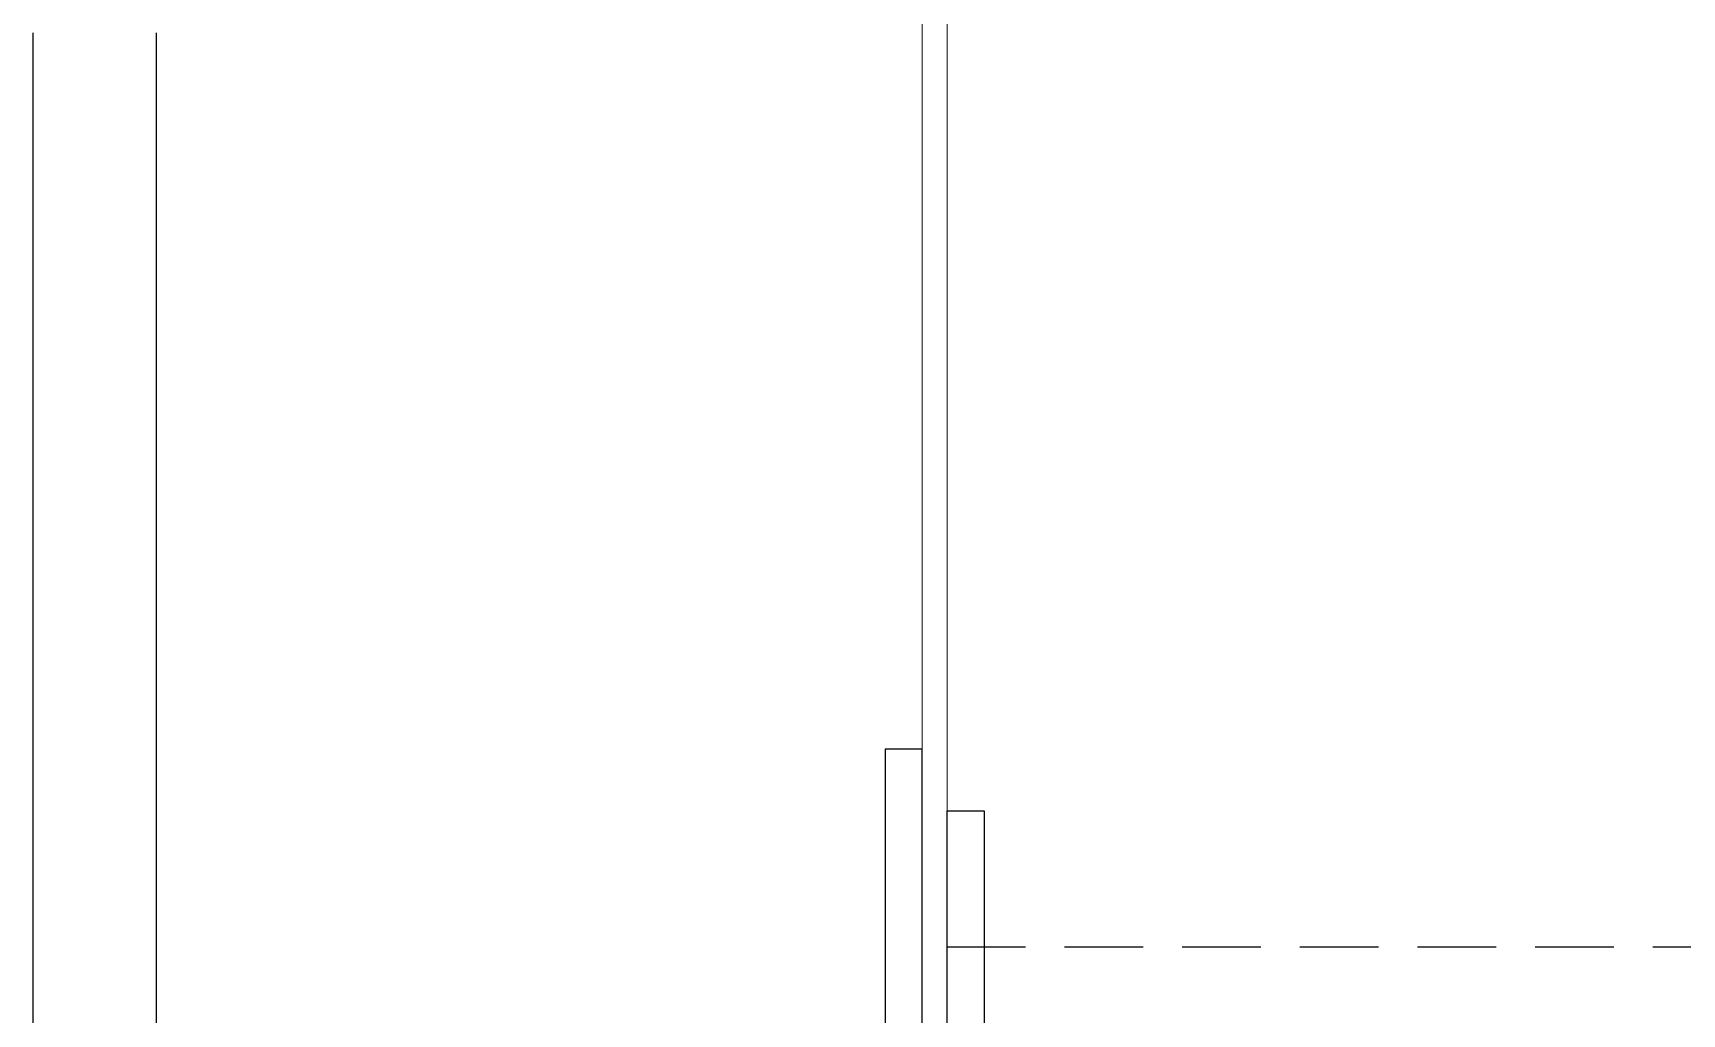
# Model space of a CAD drawing. Header units: inches. Extents: x -772 to 6765, y -813 to 4093.
# Drawn here: x -73.63 to -60.28, y 1651.43 to 1659.38 of the extents above; entities that cross this region are included whole.
import ezdxf

# ---------------------------------------------------------------- set-up
doc = ezdxf.new("R2010")
doc.units = ezdxf.units.IN
doc.header["$MEASUREMENT"] = 0
doc.linetypes.add('HIDDEN', pattern=[9.525, 6.35, -3.175])
for name, color, linetype in [('aksoy_block', 7, 'Continuous'), ('aksoy_kapali', 3, 'Continuous'), ('H_FAC_Kaplama', 41, 'Continuous'), ('H_FAC_Metal', 181, 'Continuous')]:
    doc.layers.add(name, color=color, linetype=linetype)

# ---------------------------------------------------------------- blocks, each defined once
blk = doc.blocks.new('serpl1')
at = {"layer": 'H_FAC_Kaplama', "ltscale": 0.2}
blk.add_lwpolyline([(77.7, -30.1), (-43.3, -30.1, -0.414214), (-44.3, -29.1), (-44.3, -20.1), (77.7, -20.1)], format="xyb", dxfattribs=at)
at = {"layer": 'H_FAC_Metal'}
for points in [[(-45.3, 43.9), (14.7, 43.9), (14.7, 46.9), (-42.3, 46.9), (-42.3, 128.9), (-45.3, 128.9)], [(-30.3, 41.9), (19.7, 41.9), (19.7, 38.9), (-27.3, 38.9), (-27.3, -8.1), (-30.3, -8.1)]]:
    blk.add_lwpolyline(points, close=True, dxfattribs=at)
blk = doc.blocks.new('dt-p117')
at = {"layer": 'aksoy_kapali', "linetype": 'HIDDEN'}
blk.add_lwpolyline([(76, -187.7), (76, -49.09), (157, -49.09)], dxfattribs=at)
at = {"layer": 'H_FAC_Metal', "lineweight": 5}
blk.add_lwpolyline([(157, -187.7), (10, -187.7), (10, -189.7), (157, -189.7)], dxfattribs=at)
blk.add_blockref('serpl1', (72.3, -231.6))

msp = doc.modelspace()

# ---------------------------------------------------------------- block references
at = {"layer": 'aksoy_block', "xscale": -0.1, "yscale": 0.1, "zscale": 0.1, "rotation": 270}
msp.add_blockref('dt-p117', (-47.456, 1644.375), dxfattribs=at)

doc.saveas('drawing.dxf')
